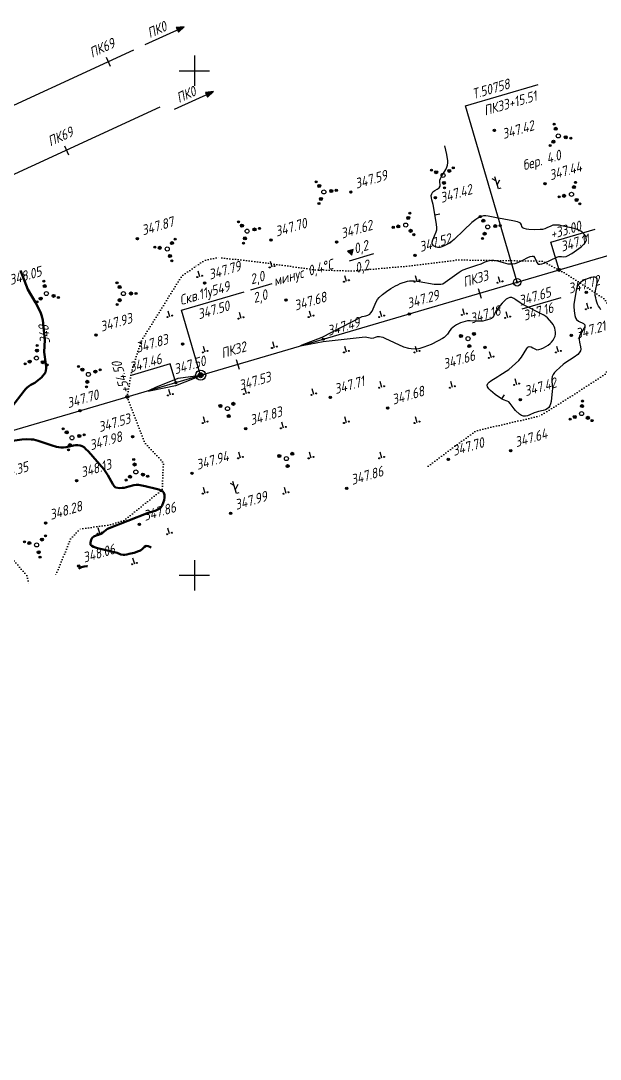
# Model space of a CAD drawing. Extents: x 1515794 to 1517806, y 2183977 to 2184820.
# Drawn here: x 1516931.2 to 1517160.9, y 2184208.2 to 2184619.8 of the extents above; entities that cross this region are included whole.
import ezdxf
from ezdxf.enums import TextEntityAlignment as Align

# ---------------------------------------------------------------- set-up
doc = ezdxf.new("R2010")
doc.units = 0
doc.linetypes.add('ИИDot', pattern=[1, 0, -1])
for name, color, linetype, lineweight in [('ИИ_ГЕОПУНКТ_025', 7, 'Continuous', 25), ('ИИ_ГЕОСЕТКА_025', 3, 'Continuous', 25), ('ИИ_КОНТУР_025', 7, 'ИИDot', 25), ('ИИ_ОТМЕТКА_025', 7, 'Continuous', 25), ('ИИ_ПИКЕТАЖ_025', 7, 'Continuous', 25), ('ИИ_РЕЛЬЕФ_025', 34, 'Continuous', 25), ('ИИ_РЕЛЬЕФ_050', 34, 'Continuous', 50), ('ИИ_СКВАЖИНА_025', 7, 'Continuous', 25), ('ИИ_ТЕКСТ_025', 7, 'Continuous', 25), ('ИИ_ТРАССА_АД_025', 1, 'Continuous', 25), ('ИИ_ТРАССА_ЛЭП_025', 7, 'Continuous', 25), ('ИИ_ТРАССА_ТРУБ_025', 7, 'Continuous', 25), ('ИИ_УГОДЬЯ_025', 7, 'Continuous', 25)]:
    doc.layers.add(name, color=color, linetype=linetype, lineweight=lineweight)
doc.styles.add('VNIPISIMPLEXCUR', font='simplex.shx', dxfattribs={"width": 0.8, "oblique": 15})

# ---------------------------------------------------------------- blocks, each defined once
blk = doc.blocks.new('ИИ053952')
at = {"linetype": 'Continuous', "lineweight": 25}
h = blk.add_hatch(color=0, dxfattribs=at)
edge = h.paths.add_edge_path()
edge.add_arc((-1.308630616908658, 2.130137532763825), 0.2, 0, 360)
h = blk.add_hatch(color=0, dxfattribs=at)
edge = h.paths.add_edge_path()
edge.add_arc((-0.7851783701452177, 1.278082519658284), 0.3, 0, 360)
h = blk.add_hatch(color=0, dxfattribs=at)
edge = h.paths.add_edge_path()
edge.add_arc((1.499441115229502, 0.04094315521868452), 0.3, 0, 360)
h = blk.add_hatch(color=0, dxfattribs=at)
edge = h.paths.add_edge_path()
edge.add_arc((2.49906852538254, 0.06823859203112193), 0.2, 0, 360)
h = blk.add_hatch(color=0, dxfattribs=at)
edge = h.paths.add_edge_path()
edge.add_arc((-1.190437908473882, -2.198376124794947), 0.2, 0, 360)
h = blk.add_hatch(color=0, dxfattribs=at)
edge = h.paths.add_edge_path()
edge.add_arc((-0.7142627450842838, -1.319025674876968), 0.3, 0, 360)
at = {"color": 0, "linetype": 'Continuous', "lineweight": 25}
for centre, radius in [((-1.308630616908658, 2.130137532763825), 0.2), ((-0.7851783701452177, 1.278082519658284), 0.3), ((0, 0), 0.4), ((1.499441115229502, 0.04094315521868452), 0.3), ((2.49906852538254, 0.06823859203112193), 0.2), ((-1.190437908473882, -2.198376124794947), 0.2), ((-0.7142627450842838, -1.319025674876968), 0.3)]:
    blk.add_circle(centre, radius, dxfattribs=at)
blk = doc.blocks.new('ИИ05407')
at = {"linetype": 'Continuous', "lineweight": 25}
h = blk.add_hatch(color=0, dxfattribs=at)
edge = h.paths.add_edge_path()
edge.add_arc((-0.4999999999999995, 0.1), 0.1, 0, 360)
h = blk.add_hatch(color=0, dxfattribs=at)
edge = h.paths.add_edge_path()
edge.add_arc((0.5000000000000007, 0.1), 0.1, 0, 360)
at = {"color": 0, "linetype": 'Continuous', "lineweight": 25}
blk.add_lwpolyline([(0, 0), (0, 1.2)], dxfattribs=at)
for centre in [(-0.4999999999999995, 0.1), (0.5000000000000007, 0.1)]:
    blk.add_circle(centre, 0.1, dxfattribs=at)
blk = doc.blocks.new('PICKET')
at = {"color": 0, "linetype": 'Continuous', "lineweight": 25}
for p, q in [((-0.2299999999999898, 0), (0.2299999999999898, 0)), ((0, 0.2299999999999898), (0, -0.2299999999999898))]:
    blk.add_line(p, q, dxfattribs=at)
blk.add_circle((0, 0), 0.23, dxfattribs=at)
at = {"color": 0, "linetype": 'Continuous', "style": 'VNIPISIMPLEXCUR', "oblique": 15, "width": 0.8}
blk.add_attdef('OTMETKA', (1.25, 0.3000000000000114), '', height=2, dxfattribs=at)
at = {"color": 8, "linetype": 'Continuous', "style": 'VNIPISIMPLEXCUR', "oblique": 15, "width": 0.8, "flags": 1}
blk.add_attdef('NOMER', (1.25, -2.699999999999989), '', height=2, dxfattribs=at)
blk = doc.blocks.new('ИИ053951')
at = {"linetype": 'Continuous', "lineweight": 25}
h = blk.add_hatch(color=0, dxfattribs=at)
edge = h.paths.add_edge_path()
edge.add_arc((-1.403318979093456, 0.5298073639691836), 0.3, 0, 360)
h = blk.add_hatch(color=0, dxfattribs=at)
edge = h.paths.add_edge_path()
edge.add_arc((1.160486125856096, 0.9504062035232437), 0.3, 0, 360)
h = blk.add_hatch(color=0, dxfattribs=at)
edge = h.paths.add_edge_path()
edge.add_arc((0.2428328532373598, -1.480213567492427), 0.3, 0, 360)
at = {"color": 0, "linetype": 'Continuous', "lineweight": 25}
for centre, radius in [((-1.403318979093456, 0.5298073639691836), 0.3), ((0, 0), 0.4), ((1.160486125856096, 0.9504062035232437), 0.3), ((0.2428328532373598, -1.480213567492427), 0.3)]:
    blk.add_circle(centre, radius, dxfattribs=at)
blk = doc.blocks.new('ИИ05383')
at = {"color": 0, "linetype": 'Continuous', "lineweight": 25}
for points in [[(0, 1.66), (-0.5939696961966998, 2.2539696961967)], [(0.5, 0), (0, 0), (0, 2.5)], [(0, 0.833), (0.8251936136447011, 1.658193613644701)]]:
    blk.add_lwpolyline(points, dxfattribs=at)
blk = doc.blocks.new('ИИ050052Р')
at = {"linetype": 'Continuous', "lineweight": 25}
h = blk.add_hatch(color=0, dxfattribs=at)
edge = h.paths.add_edge_path()
edge.add_arc((0, 0), 0.15, 0, 360)
at = {"color": 0, "linetype": 'Continuous', "lineweight": 25}
for radius in [0.75, 0.15]:
    blk.add_circle((0, 0), radius, dxfattribs=at)
at = {"color": 0, "linetype": 'Continuous', "style": 'VNIPISIMPLEXCUR', "oblique": 15, "width": 0.8}
for tag, p in [('CENTRE', (1.449999999999999, 0.6999999999999993)), ('HEIGHT', (1.449999999999999, -2.699999999999999))]:
    blk.add_attdef(tag, p, '', height=2, dxfattribs=at)
for tag, p in [('NUMBER', (-2, -1)), ('STATIONING', (-2, -4.399999999999999)), ('ALPHA', (-2, -7.799999999999999))]:
    blk.add_attdef(tag, text='', height=2, dxfattribs=at).set_placement(p, align=Align.RIGHT)
at = {"color": 253, "linetype": 'Continuous', "style": 'VNIPISIMPLEXCUR', "oblique": 15, "width": 0.8, "flags": 1}
blk.add_attdef('NOTE', text='', height=1.6, dxfattribs=at).set_placement((-2, -10.8), align=Align.RIGHT)
blk = doc.blocks.new('ИИ15001')
at = {"color": 0, "linetype": 'Continuous', "lineweight": 25}
blk.add_lwpolyline([(0, 1), (0, -1)], dxfattribs=at)
at = {"color": 0, "linetype": 'Continuous', "lineweight": 25, "style": 'VNIPISIMPLEXCUR', "oblique": 15, "width": 0.8}
blk.add_attdef('STATIONING', text='', height=2, dxfattribs=at).set_placement((0, 2), align=Align.CENTER)
at = {"color": 7, "linetype": 'Continuous', "lineweight": 25, "style": 'VNIPISIMPLEXCUR', "oblique": 15, "width": 0.8}
blk.add_attdef('HEIGHT', text='', height=2, dxfattribs=at).set_placement((0, -2), align=Align.TOP_CENTER)
blk = doc.blocks.new('ИИ15002')
at = {"linetype": 'Continuous', "lineweight": 25}
h = blk.add_hatch(color=0, dxfattribs=at)
edge = h.paths.add_edge_path()
edge.add_arc((0, 0), 0.3, 0, 360)
at = {"color": 0, "linetype": 'Continuous', "lineweight": 25}
blk.add_circle((0, 0), 0.3, dxfattribs=at)
at = {"color": 0, "linetype": 'Continuous', "style": 'VNIPISIMPLEXCUR', "oblique": 15, "width": 0.8}
blk.add_attdef('STATIONING', (1, 1.3), '', height=2, rotation=90, dxfattribs=at)
at = {"color": 7, "linetype": 'Continuous', "style": 'VNIPISIMPLEXCUR', "oblique": 15, "width": 0.8}
blk.add_attdef('HEIGHT', text='', height=2, dxfattribs=at).set_placement((0, -1.3), align=Align.TOP_CENTER)
blk = doc.blocks.new('ИИ25001')
at = {"linetype": 'Continuous'}
h = blk.add_hatch(color=0, dxfattribs=at)
edge = h.paths.add_edge_path()
edge.add_arc((0, 0), 0.5, 0, 360)
at = {"color": 0, "linetype": 'Continuous'}
for radius in [1, 0.5]:
    blk.add_circle((0, 0), radius, dxfattribs=at)
at = {"color": 0, "style": 'VNIPISIMPLEXCUR', "oblique": 15, "width": 0.8}
for tag, p in [('NUMBER', (2, 0.6999999999999887)), ('STS', (14.21830956713089, 0.6999999999999887)), ('EGWL', (38.31670607307356, 0.6999999999999887)), ('TFS', (19.07851403860371, -1)), ('HEIGHT', (2, -2.699999999999988)), ('FS', (14.21830956713089, -2.700000000000002)), ('AGWL', (36.59421987173639, -2.700000000000002))]:
    blk.add_attdef(tag, p, '', height=2, dxfattribs=at)
at = {"color": 253, "style": 'VNIPISIMPLEXCUR', "oblique": 15, "width": 0.8, "flags": 1}
for tag, p in [('DATE', (-2.5, -0.8000000000000113)), ('NOTE1', (-2.5, -3.200000000000017)), ('NOTE2', (-2.5, -5.600000000000022))]:
    blk.add_attdef(tag, text='', height=1.6, dxfattribs=at).set_placement(p, align=Align.RIGHT)
blk = doc.blocks.new('ИИ053296')
at = {"color": 0, "linetype": 'Continuous', "lineweight": 25}
blk.add_lwpolyline([(0, 0), (1, 0)], dxfattribs=at)
blk = doc.blocks.new('ИИ15008')
at = {"linetype": 'Continuous', "lineweight": 25}
blk.add_hatch(color=0, dxfattribs=at).paths.add_polyline_path([(0, 0), (1.5, -0.5000000000000002), (1.5, 0.4999999999999998)])
at = {"color": 0, "linetype": 'Continuous', "lineweight": 25}
blk.add_lwpolyline([(0, 0), (1.5, -0.5000000000000002), (1.5, 0.4999999999999998)], close=True, dxfattribs=at)
blk.add_lwpolyline([(8.5, -9.992007221626409e-16), (0, 0)], dxfattribs=at)
blk = doc.blocks.new('ИИ05012')
at = {"color": 0, "linetype": 'Continuous', "flags": 128}
for points in [[(0, 3), (0, -3)], [(-3, 0), (3, 0)]]:
    blk.add_lwpolyline(points, dxfattribs=at)
blk = doc.blocks.new('ИИ25002')
at = {"linetype": 'Continuous', "lineweight": 25}
blk.add_hatch(color=0, dxfattribs=at).paths.add_polyline_path([(0.5773502691895942, 1), (-0.5773502691896226, 1), (0, 0)])
at = {"color": 0, "linetype": 'Continuous', "lineweight": 25, "flags": 128}
blk.add_lwpolyline([(0.5773502691895942, 1), (-0.5773502691896226, 1), (0, 0)], close=True, dxfattribs=at)

msp = doc.modelspace()

# ---------------------------------------------------------------- linework, layer by layer
at = {"layer": 'ИИ_ГЕОПУНКТ_025'}
for points in [[(1517127.98, 2184516.17), (1517107.443398706, 2184586.079071931), (1517136.361511916, 2184594.574103329)], [(1517129.90476267, 2184505.624331902), (1517145.380957826, 2184510.170643857)]]:
    msp.add_lwpolyline(points, dxfattribs=at)
at = {"layer": 'ИИ_КОНТУР_025', "flags": 128}
for points in [[(1517092.702239799, 2184443.263343269), (1517111.603035207, 2184457.328071823), (1517136.958297083, 2184463.174989355), (1517150.123541977, 2184471.458128262), (1517162.801172915, 2184479.741267169), (1517168.164789086, 2184488.511646115), (1517167.677186575, 2184500.205486475), (1517162.801172915, 2184509.463110755), (1517147.197926914, 2184519.695220407), (1517137.933502104, 2184524.567652566), (1517104.289008994, 2184525.054897901), (1517084.7849658, 2184522.618681821), (1517062.355307542, 2184520.66970578), (1517047.727266561, 2184521.156951114), (1517030.173621963, 2184523.593167194), (1517009.691889893, 2184526.046710941), (1517004.041577848, 2184524.883372481), (1517000, 2184522.116887989)], [(1517000, 2184522.116887989), (1516999.573823442, 2184521.825167557), (1516995.063848912, 2184518.738062703), (1516978.973011847, 2184492.914160608), (1516975.072203208, 2184480.73308021), (1516973.395545085, 2184470.735050047), (1516980.435807932, 2184452.472962036), (1516987.749834145, 2184444.677068463), (1516987.262231635, 2184433.957713476), (1516972.146588144, 2184421.776633078), (1516966.241988521, 2184420.018358957), (1516954.736110962, 2184418.408809576), (1516951.03650705, 2184414.682913943), (1516945.878023038, 2184402.006802055), (1516944.644306155, 2184399.746646788)], [(1516869.658096686, 2184377.706948967), (1516864.414053302, 2184386.440614526), (1516869.991521388, 2184399.554428666), (1516880.08545885, 2184412.109025871), (1516882.786877902, 2184418.897306378), (1516881.47453247, 2184429.388356631), (1516881.47453247, 2184436.273107202), (1516886.723914197, 2184439.223719885), (1516895.582234416, 2184439.223719885), (1516903.128220649, 2184435.617420202), (1516907.72142966, 2184424.142828857), (1516918.220193115, 2184414.307470899), (1516927.406599691, 2184407.094871533), (1516933.640240493, 2184399.882272167), (1516934.377959252, 2184396.729196179)]]:
    msp.add_lwpolyline(points, dxfattribs=at)
at = {"layer": 'ИИ_ОТМЕТКА_025', "elevation": 347.46}
msp.add_lwpolyline([(1516992.668274616, 2184476.359078364), (1516990.474635654, 2184483.826490412), (1516974.95683754, 2184479.267957106)], dxfattribs=at)
at = {"layer": 'ИИ_ПИКЕТАЖ_025', "color": 4, "elevation": 347.11}
msp.add_lwpolyline([(1517144.608188694, 2184521.057239533), (1517141.374016748, 2184532.066751574), (1517158.929073134, 2184537.223753144)], dxfattribs=at)
at = {"layer": 'ИИ_РЕЛЬЕФ_025', "elevation": 347.5}
msp.add_lwpolyline([(1517161.215482639, 2184505.283942035), (1517160.691982747, 2184505.972241892), (1517160.258923293, 2184506.707441403), (1517159.886089752, 2184507.482091845), (1517159.571635728, 2184508.292828677), (1517159.313714822, 2184509.136287363), (1517159.110480638, 2184510.009103363), (1517158.960086781, 2184510.907912142), (1517158.939735064, 2184511.786526608), (1517159.057371449, 2184512.792364703), (1517159.659718542, 2184515.943784031), (1517159.750816663, 2184516.829079919), (1517159.690657548, 2184517.526881075), (1517159.421392133, 2184517.974243829), (1517158.878896455, 2184518.170545517), (1517158.098518189, 2184518.167460199), (1517157.153249775, 2184517.994559789), (1517156.116083652, 2184517.681416199), (1517155.060012261, 2184517.257601341), (1517154.058028041, 2184516.752687127), (1517153.183123433, 2184516.196245469), (1517152.508290875, 2184515.617848278), (1517151.984438388, 2184514.888297927), (1517151.614219257, 2184514.019173016), (1517151.355733477, 2184513.048539336), (1517150.401700138, 2184507.385141885), (1517150.390769231, 2184506.518461538), (1517150.534309175, 2184504.832186874), (1517150.669113007, 2184503.872062652), (1517150.867754976, 2184502.925302456), (1517151.14659675, 2184502.06042275), (1517151.522, 2184501.34594), (1517152.343985647, 2184500.763322281), (1517154.250051127, 2184499.865673532), (1517154.783333333, 2184499.259933333), (1517154.761719976, 2184498.598081846), (1517154.427905116, 2184497.831234944), (1517152.849438873, 2184495.20823198), (1517152.563005353, 2184494.328913651), (1517152.539341947, 2184493.425927969), (1517152.686453769, 2184492.468123475), (1517153.117592868, 2184490.55618574), (1517153.213915029, 2184489.686116337), (1517153.105602187, 2184488.929355803), (1517152.605447336, 2184488.235638654), (1517152.029165452, 2184487.590901311), (1517150.648220588, 2184486.44836604), (1517146.915201294, 2184484.082575031), (1517146.214185327, 2184483.573469568), (1517144.835237584, 2184482.394912891), (1517143.420240279, 2184481.045582563), (1517142.79907602, 2184480.331368656), (1517142.284876268, 2184479.589866831), (1517141.914697207, 2184478.820385515), (1517141.73471696, 2184477.91357551), (1517141.702330214, 2184476.969112647), (1517141.979187141, 2184474.040307818), (1517141.836062116, 2184473.06308993), (1517141.456368746, 2184468.929934619), (1517141.265042038, 2184468.00878767), (1517140.977311966, 2184467.199782599), (1517140.564257519, 2184466.536561971), (1517139.902730218, 2184466.034328173), (1517139.166998272, 2184465.61841344), (1517138.30149052, 2184465.353461308), (1517136.475116085, 2184464.934483977), (1517135.609608333, 2184464.669531844), (1517134.750426675, 2184464.350589512), (1517132.992545943, 2184463.587706389), (1517132.133364284, 2184463.268764059), (1517131.31370004, 2184463.074820189), (1517130.553311919, 2184463.06837401), (1517129.67314731, 2184463.392940746), (1517128.846606557, 2184463.903209405), (1517127.351293189, 2184465.278039382), (1517126.778740979, 2184465.929811438), (1517125.23529639, 2184468.158456723), (1517124.661444146, 2184468.727430521), (1517124.003910985, 2184469.098772238), (1517122.590336594, 2184469.552907055), (1517121.823350957, 2184469.945708365), (1517119.282095257, 2184471.70896968), (1517118.334198635, 2184472.451537351), (1517117.466214515, 2184473.219560965), (1517116.756333813, 2184473.981869916), (1517116.282747447, 2184474.7072936), (1517116.123646334, 2184475.364661413), (1517116.328612471, 2184475.977978005), (1517116.838404651, 2184476.564638462), (1517117.569888499, 2184477.13191264), (1517120.263146292, 2184478.790116041), (1517121.050053057, 2184479.352543649), (1517124.63375, 2184481.561875), (1517128.610961576, 2184485.126749701), (1517129.213982404, 2184485.77000774), (1517129.757001313, 2184486.518829009), (1517131.759404732, 2184489.871032662), (1517132.261688342, 2184490.435599902), (1517132.792100275, 2184490.737634047), (1517133.495122204, 2184490.615209798), (1517134.235232804, 2184490.20882047), (1517135.000638103, 2184489.712133209), (1517135.777249308, 2184489.330581159), (1517136.549635623, 2184489.449627857), (1517137.435290127, 2184489.741720075), (1517138.379123195, 2184490.167618431), (1517139.326045202, 2184490.688083543), (1517140.220966525, 2184491.263876027), (1517141.00879754, 2184491.855756504), (1517141.634448622, 2184492.424485589), (1517142.235817282, 2184493.166809626), (1517142.687353197, 2184493.968607696), (1517142.995900833, 2184494.796973897), (1517143.168304651, 2184495.619002325), (1517143.186811625, 2184496.38463511), (1517143.097170741, 2184497.157342095), (1517142.889297491, 2184497.927091939), (1517142.59413871, 2184498.682480645), (1517142.231729212, 2184499.381995629), (1517141.760365151, 2184500.072730067), (1517140.037142857, 2184502.024960714), (1517139.328468935, 2184502.579587949), (1517138.546520013, 2184503.071379211), (1517129.9169084, 2184507.5036834), (1517129.11086252, 2184508.022697988), (1517127.494998822, 2184509.245020715), (1517126.688952942, 2184509.764035302), (1517125.886717122, 2184510.096893699), (1517125.090062963, 2184510.157037037), (1517124.353248381, 2184509.907977603), (1517123.575202066, 2184509.402217486), (1517122.782463036, 2184508.705831692), (1517122.001570312, 2184507.884895229), (1517120.581479857, 2184506.133670331), (1517119.527242857, 2184504.677142857), (1517119.092935801, 2184503.804878329), (1517118.798795008, 2184503.036808167), (1517118.455531864, 2184502.296919081), (1517117.85198342, 2184501.863375439), (1517117.097430999, 2184501.508247116), (1517116.234685418, 2184501.21929548), (1517114.355858064, 2184500.790967742), (1517113.449934518, 2184500.693868564), (1517111.420015346, 2184500.7463488), (1517109.307259173, 2184500.849452314), (1517108.297789376, 2184500.815632237), (1517107.361176927, 2184500.669241301), (1517106.455648208, 2184500.408348239), (1517105.580839334, 2184500.07877548), (1517104.739461295, 2184499.688359494), (1517103.934225081, 2184499.244936751), (1517103.167841681, 2184498.756343718), (1517102.443022084, 2184498.230416867), (1517101.833143014, 2184497.640942457), (1517101.300803933, 2184496.999947234), (1517100.30749628, 2184495.59635423), (1517099.716806872, 2184494.907315531), (1517098.983492668, 2184494.26821087), (1517098.330239234, 2184493.825248541), (1517096.721835092, 2184492.906018739), (1517093.880811638, 2184491.561054035), (1517091.047809013, 2184490.444173908), (1517089.453664121, 2184489.930427799), (1517088.810213922, 2184489.766235509), (1517087.7210816, 2184489.621988037), (1517085.965361968, 2184489.792347428), (1517085.010903037, 2184489.974538168), (1517083.110102985, 2184490.489057183), (1517075.671171258, 2184493.910562981), (1517074.85259613, 2184494.20443511), (1517074.099971426, 2184494.41900881), (1517073.425662848, 2184494.539415628), (1517072.518045199, 2184494.496428388), (1517071.74832874, 2184494.261155131), (1517071.044742553, 2184493.999315958), (1517070.335515723, 2184493.876630968), (1517067.774815944, 2184494.44163389), (1517051.118731701, 2184492.594435167), (1517042.785953249, 2184490.952184782), (1517042.295864729, 2184490.907251417), (1517042.103415871, 2184490.94885503), (1517042.245797952, 2184491.088498282), (1517042.69004189, 2184491.315906092), (1517050.718651518, 2184494.436149073), (1517066.493968354, 2184502.571804174), (1517067.262609754, 2184502.74182647), (1517068.037878032, 2184502.869339904), (1517068.799892555, 2184503.081871061), (1517069.528772686, 2184503.50694653), (1517070.022296585, 2184504.045482587), (1517070.449784783, 2184504.757990582), (1517072.107832542, 2184508.440216425), (1517072.66148122, 2184509.34193997), (1517073.331629792, 2184510.145377798), (1517074.63552553, 2184511.338713859), (1517076.166243047, 2184512.53573048), (1517077.871655303, 2184513.684270686), (1517079.699635258, 2184514.732177504), (1517080.643298424, 2184515.202094338), (1517081.602166946, 2184515.614110018), (1517084.463735141, 2184516.569393332), (1517085.341198465, 2184516.715905158), (1517086.258046775, 2184516.770006112), (1517087.207165446, 2184516.746038779), (1517089.173755365, 2184516.521269594), (1517095.108092621, 2184515.464952044), (1517096.027486345, 2184515.383786476), (1517096.908004166, 2184515.367978475), (1517097.742531456, 2184515.431870626), (1517098.523953589, 2184515.589805517), (1517104.948931162, 2184520.229880553), (1517105.740779299, 2184520.69241391), (1517106.639636425, 2184521.1144144), (1517108.439635181, 2184521.775336663), (1517112.042374099, 2184522.877486726), (1517113.670124528, 2184523.532798927), (1517115.283887488, 2184524.222788812), (1517116.111750171, 2184524.515767228), (1517116.96758779, 2184524.739390275), (1517117.861890947, 2184524.867649688), (1517118.719163955, 2184524.861363747), (1517119.612356757, 2184524.734602222), (1517121.475419013, 2184524.259559317), (1517123.388912265, 2184523.722334763), (1517124.34514381, 2184523.517846176), (1517125.290362037, 2184523.408473613), (1517126.217723333, 2184523.412), (1517127.185068536, 2184523.602329564), (1517128.202437377, 2184523.965170534), (1517130.281094977, 2184524.976566033), (1517132.24139414, 2184525.98254518), (1517133.110814934, 2184526.338615709), (1517133.871032872, 2184526.519466657), (1517134.495510204, 2184526.467142857), (1517135.041922839, 2184525.822725067), (1517135.740872222, 2184523.975399936), (1517136.287333333, 2184523.332666667), (1517136.934575518, 2184523.276419606), (1517137.754309607, 2184523.446052548), (1517138.701330583, 2184523.787129502), (1517143.7635631, 2184526.158914779), (1517144.525, 2184526.3855), (1517145.537684002, 2184526.402940184), (1517146.381347453, 2184526.274197347), (1517147.359375695, 2184526.425211726), (1517148.002597167, 2184526.707493033), (1517149.659770013, 2184527.627013149), (1517151.550401176, 2184528.873780282), (1517153.361472789, 2184530.272558853), (1517154.139355683, 2184530.97419131), (1517154.779966991, 2184531.648113283), (1517155.244179479, 2184532.272420326), (1517155.492865914, 2184532.825207992), (1517155.382024716, 2184533.651216799), (1517155.160190096, 2184534.478206397), (1517154.595955424, 2184535.236700313), (1517153.906384877, 2184535.910091129), (1517153.242043341, 2184536.37470677), (1517152.415295144, 2184536.785255328), (1517151.472708205, 2184537.146803701), (1517149.426289767, 2184537.743167482), (1517145.621262758, 2184538.593795356), (1517144.703498753, 2184538.739058728), (1517143.803255714, 2184538.829851458), (1517142.929039218, 2184538.850054395), (1517142.089354839, 2184538.783548387), (1517141.299791879, 2184538.448144796), (1517139.770670531, 2184537.701414557), (1517138.95527206, 2184537.376382133), (1517138.05542167, 2184537.141100987), (1517137.152229218, 2184537.039414406), (1517134.956435278, 2184536.977989919), (1517132.669811703, 2184537.120294857), (1517131.653082207, 2184537.273270058), (1517130.806417387, 2184537.483686651), (1517130.194074608, 2184537.753714316), (1517129.827832435, 2184538.307706857), (1517129.729206527, 2184538.979482756), (1517129.337007769, 2184539.591459657), (1517128.811652606, 2184539.880143934), (1517128.112623615, 2184540.133451914), (1517126.316137444, 2184540.558910483), (1517119.06598299, 2184541.77305345), (1517116.473664512, 2184542.384295991), (1517115.585793152, 2184542.488731177), (1517114.66623486, 2184542.460749924), (1517113.703107034, 2184542.250696069), (1517113.039813994, 2184541.981596751), (1517112.338060904, 2184541.596437597), (1517111.60358382, 2184541.109618828), (1517110.059401885, 2184539.888603331), (1517106.83073649, 2184536.860266683), (1517103.005063919, 2184533.163541013), (1517101.687403152, 2184532.082050461), (1517101.097075902, 2184531.684020294), (1517099.075347612, 2184530.543197416), (1517098.182515376, 2184530.158474888), (1517097.357277672, 2184529.933229001), (1517096.591314443, 2184529.894222781), (1517095.66474422, 2184530.195619494), (1517094.796900705, 2184530.626771099), (1517094.260076187, 2184531.336322355), (1517094.237087309, 2184532.062594406), (1517094.505157185, 2184532.999149034), (1517095.864816932, 2184536.134149014), (1517096.106219416, 2184536.975474587), (1517096.155818169, 2184537.803332185), (1517096.042447779, 2184539.232311077), (1517094.642794855, 2184546.956929495), (1517094.170484615, 2184548.787602395), (1517093.997522328, 2184549.674589032), (1517093.950945704, 2184550.504876044), (1517094.093947576, 2184551.250113617), (1517094.595277942, 2184551.957807234), (1517095.387359924, 2184552.56163076), (1517096.271619359, 2184553.110817268), (1517097.049482087, 2184553.65459983), (1517097.522373947, 2184554.242211517), (1517097.472564985, 2184554.980215407), (1517097.34259994, 2184555.723331377), (1517097.309570175, 2184556.584227211), (1517097.562792958, 2184557.311426988), (1517098.000217852, 2184558.135935294), (1517099.693654267, 2184560.881784972), (1517100.14383667, 2184561.784000979), (1517100.416195715, 2184562.627762308), (1517100.502914165, 2184563.496984197), (1517100.450936151, 2184564.337338603), (1517100.057236741, 2184566.80891471), (1517099.270541394, 2184570.269745742)], dxfattribs=at)
msp.add_lwpolyline([(1517004.340896725, 2184479.77547664), (1516992.483921116, 2184475.144837235), (1516982.909393721, 2184473.133940551), (1516982.269273024, 2184473.040297649), (1516981.84706325, 2184473.013403923), (1516981.679082884, 2184473.064384235), (1516981.808495213, 2184473.214172237), (1516982.228041295, 2184473.452832282), (1516984.76937614, 2184474.561720397), (1516993.530210492, 2184478.176061823), (1517002.493952544, 2184479.334393173), (1517003.417424634, 2184479.554934906)], close=True, dxfattribs=at)
at = {"layer": 'ИИ_РЕЛЬЕФ_050', "elevation": 348}
for points in [[(1516927.685797781, 2184466.796244132), (1516932.508557591, 2184473.147435615), (1516933.06035984, 2184473.763955281), (1516933.589846814, 2184474.287762208), (1516934.422170794, 2184474.954689559), (1516935.219515782, 2184475.457461145), (1516936.734515144, 2184476.313869792), (1516938.798693623, 2184477.882208081), (1516939.406106843, 2184478.474463869), (1516940.473258466, 2184479.779459292), (1516940.961589957, 2184480.455600834), (1516941.145956761, 2184481.175800524), (1516941.218032834, 2184481.97510213), (1516941.200276322, 2184482.837685267), (1516940.985098128, 2184484.689414606), (1516940.550040105, 2184487.54611053), (1516940.464909154, 2184488.456154816), (1516940.727236136, 2184493.309409274), (1516939.942168787, 2184501.163940163), (1516939.729189298, 2184502.133867291), (1516939.454229388, 2184503.097378009), (1516939.146918477, 2184503.959335705), (1516938.384308569, 2184505.667930897), (1516936.981414553, 2184508.204013336), (1516933.975842602, 2184513.255495942), (1516931.138273854, 2184520.852867664)], [(1516982.902030939, 2184410.991230287), (1516982.398939888, 2184411.313212688), (1516981.64256566, 2184411.592282406), (1516980.923584513, 2184411.642404253), (1516980.178969664, 2184411.260757275), (1516979.490088783, 2184410.537866063), (1516978.609547878, 2184409.871111342), (1516977.919398243, 2184409.573064472), (1516976.168759117, 2184408.971483862), (1516974.228031278, 2184408.463565515), (1516973.30027075, 2184408.282596472), (1516972.461652037, 2184408.170483133), (1516971.757729801, 2184408.142372211), (1516970.874789354, 2184408.303416254), (1516969.42137931, 2184408.9379), (1516961.592840794, 2184410.761670145), (1516960.017744771, 2184411.354389989), (1516959.311257303, 2184411.686053565), (1516958.874971652, 2184412.135395988), (1516958.775696277, 2184412.994916436), (1516959.032324769, 2184414.009440863), (1516959.525169552, 2184414.879733331), (1516960.1788311, 2184415.371807235), (1516961.057698176, 2184415.722476833), (1516962.006227454, 2184416.038402074), (1516962.868875608, 2184416.426242912), (1516963.575060069, 2184416.893969494), (1516965.553921255, 2184418.446400692), (1516981.634117708, 2184424.776478512), (1516984.455959745, 2184425.59100549), (1516985.315032406, 2184425.92667463), (1516986.065383267, 2184426.347890633), (1516986.66624165, 2184426.886733575), (1516987.216494729, 2184427.69735962), (1516987.685886945, 2184428.696319505), (1516988.034542128, 2184429.790280342), (1516988.222584104, 2184430.885909242), (1516988.210136703, 2184431.889873316), (1516987.957323751, 2184432.708839675), (1516987.486162505, 2184433.243241461), (1516986.77409093, 2184433.667497744), (1516985.87670372, 2184434.007026718), (1516983.748361153, 2184434.53357551), (1516981.545892332, 2184435.026233378), (1516980.555847303, 2184435.323398698), (1516977.90665731, 2184435.820842244), (1516976.951286364, 2184435.859090909), (1516976.064308925, 2184435.752808608), (1516974.096630108, 2184435.251177818), (1516972.181578297, 2184434.736984927), (1516971.360384615, 2184434.615), (1516970.419473084, 2184434.592114354), (1516968.779244782, 2184434.857445204), (1516968.221525894, 2184435.353430952), (1516967.699557606, 2184436.070094412), (1516965.73085312, 2184439.672340617), (1516964.110636643, 2184442.077976505), (1516958.068565813, 2184449.079324137), (1516956.912363669, 2184450.196518134), (1516956.397835414, 2184450.605571599), (1516955.499830007, 2184451.177810892), (1516954.718055956, 2184451.476636977), (1516953.777083987, 2184451.631137253), (1516953.002719388, 2184451.630698442), (1516952.142408444, 2184451.499901646), (1516949.180546987, 2184450.840829593), (1516948.11120011, 2184450.704067102), (1516947.023281611, 2184450.694679749), (1516946.225145706, 2184450.786681448), (1516945.395494671, 2184450.951851837), (1516943.657061495, 2184451.449855981), (1516938.086170333, 2184453.352006667), (1516937.146293866, 2184453.592464845), (1516936.21343799, 2184453.776484953), (1516935.291456276, 2184453.891106315), (1516933.458662681, 2184453.945698209), (1516931.613805088, 2184453.839954243), (1516927.902374703, 2184453.339861766)], [(1516954.21933808, 2184402.560908394), (1516954.418210204, 2184402.784918144), (1516955.264656689, 2184403.201591101), (1516956.334381418, 2184403.515893389), (1516957.349323924, 2184403.620505803), (1516957.580022135, 2184403.548669498)]]:
    msp.add_lwpolyline(points, dxfattribs=at)
at = {"layer": 'ИИ_СКВАЖИНА_025', "flags": 128}
for points in [[(1517061.486704312, 2184524.694311075), (1517071.096840491, 2184527.51740012)], [(1517022.332263766, 2184513.192239711), (1517030.911217079, 2184515.71240682)], [(1517002.506234641, 2184479.338112317), (1516994.926220453, 2184505.141396393), (1517019.732950743, 2184512.42866134)]]:
    msp.add_lwpolyline(points, dxfattribs=at)
at = {"layer": 'ИИ_ТРАССА_АД_025'}
msp.add_lwpolyline([(1516975.840302041, 2184608.226892144), (1516842.76, 2184546.92), (1516740.490691118, 2184499.819208642, -0.03648973722345167), (1516699.506191195, 2184484.457164526), (1516699.506191195, 2184484.457164525), (1516499.85503624, 2184425.82595652)], format="xyb", dxfattribs=at)
at = {"layer": 'ИИ_ТРАССА_ЛЭП_025'}
msp.add_lwpolyline([(1516986.3023454, 2184585.512090896), (1516729.357927716, 2184467.167950027), (1515847.358209101, 2184208.185197137)], dxfattribs=at)
at = {"layer": 'ИИ_ТРАССА_ТРУБ_025', "color": 4}
msp.add_lwpolyline([(1516833.976063977, 2184429.757393623), (1516841.13, 2184431.86), (1517127.98, 2184516.17), (1517304.984264299, 2184568.193840569)], dxfattribs=at)

# ---------------------------------------------------------------- block references
at = {"layer": 'ИИ_ГЕОПУНКТ_025'}
ref = msp.add_blockref('ИИ050052Р', (1517127.98, 2184516.17, 347.16), dxfattribs=dict(at, xscale=2, yscale=2, zscale=2, rotation=16.37083333333333))
ref.add_attrib('NUMBER', 'Т.50758', dxfattribs={"layer": '0', "color": 0, "linetype": 'Continuous', "height": 4, "rotation": 16.37083333128989, "style": 'VNIPISIMPLEXCUR', "oblique": 14.99999999999995, "width": 0.7999999999999999}).set_placement((1517125.386844906, 2184593.043285683), align=Align.RIGHT)
ref.add_attrib('CENTRE', '347.65', (1517129.210584979, 2184506.800955418), dxfattribs={"layer": '0', "color": 0, "linetype": 'Continuous', "height": 4, "rotation": 16.37083333128989, "style": 'VNIPISIMPLEXCUR', "oblique": 14.99999999999995, "width": 0.7999999999999999})
ref.add_attrib('HEIGHT', '347.16', (1517130.94650376, 2184500.891678163), dxfattribs={"layer": '0', "color": 0, "linetype": 'Continuous', "height": 4, "rotation": 16.37083333128989, "style": 'VNIPISIMPLEXCUR', "oblique": 14.99999999999995, "width": 0.7999999999999999})
ref.add_attrib('STATIONING', 'ПК33+15.51', dxfattribs={"layer": '0', "color": 0, "linetype": 'Continuous', "height": 4, "rotation": 16.37083333128989, "style": 'VNIPISIMPLEXCUR', "oblique": 14.99999999999995, "width": 0.7999999999999999}).set_placement((1517136.085782917, 2184588.285135683), align=Align.RIGHT)
at = {"layer": 'ИИ_ГЕОСЕТКА_025', "xscale": 2, "yscale": 2, "zscale": 2}
for p in [(1517000, 2184600), (1517000, 2184400)]:
    msp.add_blockref('ИИ05012', p, dxfattribs=at)
at = {"layer": 'ИИ_ОТМЕТКА_025'}
ref = msp.add_blockref('PICKET', (1517118.9799, 2184576.3699, 347.42), dxfattribs=dict(at, xscale=2, yscale=2, zscale=2, rotation=16.37083333333333))
ref.add_attrib('OTMETKA', '347.42', (1517122.605792512, 2184572.896827688, 347.42), dxfattribs={"layer": '0', "color": 0, "linetype": 'Continuous', "height": 4.000000000000001, "rotation": 16.37083333128987, "style": 'VNIPISIMPLEXCUR', "oblique": 14.99999999999995, "width": 0.7999999999999995})
at = {"layer": 'ИИ_ОТМЕТКА_025', "xscale": 2, "yscale": 2, "zscale": 2, "rotation": 16.37083333333333}
for p, values in [((1517139.0499, 2184555.26, 347.44), {'OTMETKA': '347.44'}), ((1517062.0399, 2184551.9299, 347.59), {'OTMETKA': '347.59'}), ((1516977.4499, 2184533.4199, 347.87), {'OTMETKA': '347.87'}), ((1517030.4399, 2184532.9699, 347.7), {'OTMETKA': '347.70'}), ((1517056.4099, 2184532.1499, 347.62), {'OTMETKA': '347.62'}), ((1517087.5399, 2184526.8399, 347.52), {'OTMETKA': '347.52'}), ((1517004.0599, 2184515.8799, 347.79), {'OTMETKA': '347.79'}), ((1516924.9999, 2184513.7499, 348.05), {'OTMETKA': '348.05'}), ((1516961.0299, 2184495.2399, 347.93), {'OTMETKA': '347.93'}), ((1517051.095530512, 2184493.609211651, 347.49), {'OTMETKA': '347.49'}), ((1517053.87, 2184470.4999, 347.71), {'OTMETKA': '347.71'}), ((1517129.21, 2184469.67, 347.42), {'OTMETKA': '347.42'}), ((1517076.6799, 2184466.3199, 347.68), {'OTMETKA': '347.68'}), ((1517020.4, 2184458.1899, 347.83), {'OTMETKA': '347.83'}), ((1517125.4399, 2184449.4499, 347.64), {'OTMETKA': '347.64'}), ((1517100.6899, 2184445.9999, 347.7), {'OTMETKA': '347.70'}), ((1516953.3299, 2184437.4899, 348.13), {'OTMETKA': '348.13'}), ((1516999.1099, 2184440.4899, 347.94), {'OTMETKA': '347.94'}), ((1517060.4399, 2184434.5399, 347.86), {'OTMETKA': '347.86'}), ((1517014.4, 2184424.6299, 347.99), {'OTMETKA': '347.99'}), ((1516940.9999, 2184420.6899, 348.28), {'OTMETKA': '348.28'}), ((1516978.25, 2184420.26, 347.86), {'OTMETKA': '347.86'}), ((1516954.15635756, 2184403.70912945, 348.06), {'OTMETKA': '348.06'})]:
    msp.add_blockref('PICKET', p, dxfattribs=at).add_auto_attribs(values)
at = {"layer": 'ИИ_ОТМЕТКА_025'}
ref = msp.add_blockref('PICKET', (1517095.60287018, 2184549.72442933, 347.42), dxfattribs=dict(at, xscale=2, yscale=2, zscale=2, rotation=16.37083333333333))
ref.add_attrib('OTMETKA', '347.42', (1517098.032108352, 2184547.580583405, 347.42), dxfattribs={"layer": '0', "color": 0, "linetype": 'Continuous', "height": 4, "rotation": 16.37083333128989, "style": 'VNIPISIMPLEXCUR', "oblique": 15, "width": 0.8})
ref = msp.add_blockref('PICKET', (1517155.34977912, 2184512.22108367, 347.72), dxfattribs=dict(at, xscale=2, yscale=2, zscale=2, rotation=16.37083333333333))
ref.add_attrib('OTMETKA', '347.72', (1517148.866982441, 2184511.602766525, 347.72), dxfattribs={"layer": '0', "color": 0, "linetype": 'Continuous', "height": 4.000000000000001, "rotation": 16.37083333128987, "style": 'VNIPISIMPLEXCUR', "oblique": 14.99999999999995, "width": 0.7999999999999995})
ref = msp.add_blockref('PICKET', (1517036.3099, 2184509.1199, 347.68), dxfattribs=dict(at, xscale=2, yscale=2, zscale=2, rotation=16.37083333333333))
ref.add_attrib('OTMETKA', '347.68', (1517040.160023783, 2184504.883517352, 347.68), dxfattribs={"layer": '0', "color": 0, "linetype": 'Continuous', "height": 4.000000000000001, "rotation": 16.37083333128987, "style": 'VNIPISIMPLEXCUR', "oblique": 14.99999999999995, "width": 0.7999999999999995})
ref = msp.add_blockref('PICKET', (1517085.220679205, 2184503.632705436, 347.29), dxfattribs=dict(at, xscale=2, yscale=2, zscale=2, rotation=16.37083333333333))
ref.add_attrib('OTMETKA', '347.29', (1517084.9001108, 2184505.718624786, 347.29), dxfattribs={"layer": '0', "color": 0, "linetype": 'Continuous', "height": 4.000000000000002, "rotation": 16.37083333128989, "style": 'VNIPISIMPLEXCUR', "oblique": 14.99999999999995, "width": 0.7999999999999997})
ref = msp.add_blockref('PICKET', (1517149.4, 2184495.12, 347.21), dxfattribs=dict(at, xscale=2, yscale=2, zscale=2, rotation=16.37083333333333))
ref.add_attrib('OTMETKA', '347.21', (1517151.786546947, 2184493.674908661, 347.21), dxfattribs={"layer": '0', "color": 0, "linetype": 'Continuous', "height": 4, "rotation": 16.37083333128989, "style": 'VNIPISIMPLEXCUR', "oblique": 15, "width": 0.8})
ref = msp.add_blockref('PICKET', (1516995.3199, 2184491.7299, 347.83), dxfattribs=dict(at, xscale=2, yscale=2, zscale=2, rotation=16.37083333333333))
ref.add_attrib('OTMETKA', '347.83', (1516977.44568623, 2184488.144771015), dxfattribs={"layer": '0', "color": 0, "linetype": 'Continuous', "height": 4, "rotation": 16.37083333128989, "style": 'VNIPISIMPLEXCUR', "oblique": 15, "width": 0.8})
ref = msp.add_blockref('PICKET', (1517115.19, 2184490.3599, 347.66), dxfattribs=dict(at, xscale=2, yscale=2, zscale=2, rotation=16.37083333333333))
ref.add_attrib('OTMETKA', '347.66', (1517099.180314646, 2184481.697276167, 347.66), dxfattribs={"layer": '0', "color": 0, "linetype": 'Continuous', "height": 4.000000000000001, "rotation": 16.37083333128987, "style": 'VNIPISIMPLEXCUR', "oblique": 14.99999999999995, "width": 0.7999999999999995})
ref = msp.add_blockref('PICKET', (1516992.668274616, 2184476.359078364, 347.46), dxfattribs=dict(at, xscale=2, yscale=2, zscale=2, rotation=16.37083333333333))
ref.add_attrib('OTMETKA', '347.46', (1516974.828327636, 2184480.349993844, 347.46), dxfattribs={"layer": '0', "color": 0, "linetype": 'Continuous', "height": 4.000000000000002, "rotation": 16.37083333128989, "style": 'VNIPISIMPLEXCUR', "oblique": 14.99999999999995, "width": 0.7999999999999997})
ref = msp.add_blockref('PICKET', (1517002.506234641, 2184479.338112317, 347.5), dxfattribs=dict(at, xscale=2, yscale=2, zscale=2, rotation=16.37083333333333))
ref.add_attrib('OTMETKA', '347.50', (1516992.469202749, 2184479.631278563, 347.5), dxfattribs={"layer": '0', "color": 0, "linetype": 'Continuous', "height": 4.000000000000001, "rotation": 16.37083333128989, "style": 'VNIPISIMPLEXCUR', "oblique": 14.99999999999995, "width": 0.7999999999999998})
ref = msp.add_blockref('PICKET', (1516954.710109398, 2184465.221641437, 347.7), dxfattribs=dict(at, xscale=2, yscale=2, zscale=2, rotation=16.37083333333333))
ref.add_attrib('OTMETKA', '347.70', (1516950.090470988, 2184466.22571379, 347.7), dxfattribs={"layer": '0', "color": 0, "linetype": 'Continuous', "height": 4.000000000000001, "rotation": 16.37083333128989, "style": 'VNIPISIMPLEXCUR', "oblique": 14.99999999999995, "width": 0.7999999999999998})
ref = msp.add_blockref('PICKET', (1516975.4999, 2184454.9999, 347.98), dxfattribs=dict(at, xscale=2, yscale=2, zscale=2, rotation=16.37083333333333))
ref.add_attrib('OTMETKA', '347.98', (1516959.047952973, 2184449.519309367, 347.98), dxfattribs={"layer": '0', "color": 0, "linetype": 'Continuous', "height": 4, "rotation": 16.37083333128989, "style": 'VNIPISIMPLEXCUR', "oblique": 15, "width": 0.8})
ref = msp.add_blockref('PICKET', (1516920.4499, 2184442.26, 348.35), dxfattribs=dict(at, xscale=2, yscale=2, zscale=2, rotation=16.37083333333333))
ref.add_attrib('OTMETKA', '348.35', (1516921.88029187, 2184437.619075714, 348.35), dxfattribs={"layer": '0', "color": 0, "linetype": 'Continuous', "height": 4, "rotation": 16.37083333128989, "style": 'VNIPISIMPLEXCUR', "oblique": 15, "width": 0.8})
at = {"layer": 'ИИ_ПИКЕТАЖ_025', "color": 1, "xscale": 2, "yscale": 2, "zscale": 2, "rotation": 24.73439999999998}
msp.add_blockref('ИИ15001', (1516965.84313438, 2184603.62143762), dxfattribs=at).add_auto_attribs({'STATIONING': 'ПК69'})
at = {"layer": 'ИИ_ПИКЕТАЖ_025', "xscale": 2, "yscale": 2, "zscale": 2, "rotation": 24.72999999999999}
msp.add_blockref('ИИ15001', (1516949.33135349, 2184568.48389346), dxfattribs=at).add_auto_attribs({'STATIONING': 'ПК69'})
at = {"layer": 'ИИ_ПИКЕТАЖ_025', "color": 4}
ref = msp.add_blockref('ИИ15002', (1517144.608188694, 2184521.057239533, 347.11), dxfattribs=dict(at, xscale=1.999999999999999, yscale=1.999999999999999, zscale=1.999999999999999, rotation=16.37083333333334))
ref.add_attrib('STATIONING', '+33.00', (1517141.648958014, 2184533.204834438, 347.11), dxfattribs={"layer": '0', "color": 0, "linetype": 'Continuous', "height": 3.999999999999998, "rotation": 16.37083333333333, "style": 'VNIPISIMPLEXCUR', "oblique": 14.99999999999995, "width": 0.8000000000000007})
ref.add_attrib('HEIGHT', '347.11', dxfattribs={"layer": '0', "color": 7, "linetype": 'Continuous', "height": 4, "rotation": 16.37083332809004, "style": 'VNIPISIMPLEXCUR', "oblique": 15.00000000000003, "width": 0.8}).set_placement((1517150.206729437, 2184533.735563346, 347.11), align=Align.TOP_CENTER)
ref = msp.add_blockref('ИИ15001', (1517113.10054849, 2184511.796681, 347.18), dxfattribs=dict(at, xscale=2, yscale=2, zscale=2, rotation=16.37894162999996))
ref.add_attrib('STATIONING', 'ПК33', dxfattribs={"layer": '0', "color": 0, "linetype": 'Continuous', "lineweight": 25, "height": 4.000000000000002, "rotation": 16.37894162999996, "style": 'VNIPISIMPLEXCUR', "oblique": 14.99999999999995, "width": 0.8000000000000003}).set_placement((1517111.972593076, 2184515.634351724), align=Align.CENTER)
ref.add_attrib('HEIGHT', '347.18', dxfattribs={"layer": '0', "color": 7, "linetype": 'Continuous', "lineweight": 25, "height": 4.000000000000002, "rotation": 16.37894162999996, "style": 'VNIPISIMPLEXCUR', "oblique": 14.99999999999995, "width": 0.8000000000000003}).set_placement((1517114.698503469, 2184505.343612325), align=Align.TOP_CENTER)
ref = msp.add_blockref('ИИ15001', (1517017.15878059, 2184483.59779499, 347.53), dxfattribs=dict(at, xscale=2, yscale=2, zscale=2, rotation=16.37894162999996))
ref.add_attrib('STATIONING', 'ПК32', dxfattribs={"layer": '0', "color": 0, "linetype": 'Continuous', "lineweight": 25, "height": 4.000000000000002, "rotation": 16.37894162999996, "style": 'VNIPISIMPLEXCUR', "oblique": 14.99999999999995, "width": 0.8000000000000003}).set_placement((1517016.030825176, 2184487.435465714), align=Align.CENTER)
ref.add_attrib('HEIGHT', '347.53', dxfattribs={"layer": '0', "color": 7, "linetype": 'Continuous', "lineweight": 25, "height": 4.000000000000002, "rotation": 16.37894162999996, "style": 'VNIPISIMPLEXCUR', "oblique": 14.99999999999995, "width": 0.8000000000000003}).set_placement((1517023.315072445, 2184478.907044282), align=Align.TOP_CENTER)
ref = msp.add_blockref('ИИ15002', (1516973.395545085, 2184470.735050047, 347.53), dxfattribs=dict(at, xscale=1.999999999999999, yscale=1.999999999999999, zscale=1.999999999999999, rotation=16.37083333333334))
ref.add_attrib('STATIONING', '+54.50', (1516974.646776325, 2184472.714741552), dxfattribs={"layer": '0', "color": 0, "linetype": 'Continuous', "height": 3.999999999999998, "rotation": 106.3708333333333, "style": 'VNIPISIMPLEXCUR', "oblique": 14.99999999999995, "width": 0.8000000000000007})
ref.add_attrib('HEIGHT', '347.53', dxfattribs={"layer": '0', "color": 7, "linetype": 'Continuous', "height": 4, "rotation": 16.37083332809004, "style": 'VNIPISIMPLEXCUR', "oblique": 15.00000000000003, "width": 0.8}).set_placement((1516967.640475274, 2184462.375459923), align=Align.TOP_CENTER)
at = {"layer": 'ИИ_РЕЛЬЕФ_025', "xscale": 2, "yscale": 2, "zscale": 2}
for p, rotation in [((1517095.371501672, 2184542.935230948, 347.5), 10.2702126984969), ((1517121.906323396, 2184469.903215152, 347.5), 55.95522714849689)]:
    msp.add_blockref('ИИ053296', p, dxfattribs=dict(at, rotation=rotation))
at = {"layer": 'ИИ_СКВАЖИНА_025'}
ref = msp.add_blockref('ИИ25001', (1517002.506234641, 2184479.338112317, 347.5), dxfattribs=dict(at, xscale=1.999999999999999, yscale=1.999999999999999, zscale=1.999999999999999, rotation=16.37076308849691))
ref.add_attrib('NUMBER', 'Скв.11у549', (1516994.702196998, 2184507.044833473), dxfattribs={"layer": '0', "color": 0, "height": 4.000000000000002, "rotation": 16.37076308849692, "style": 'VNIPISIMPLEXCUR', "oblique": 14.99999999999995, "width": 0.8000000000000006})
ref.add_attrib('HEIGHT', '347.50', (1517001.903629657, 2184501.438308728), dxfattribs={"layer": '0', "color": 0, "height": 4.000000000000002, "rotation": 16.37076308849692, "style": 'VNIPISIMPLEXCUR', "oblique": 14.99999999999995, "width": 0.8000000000000006})
ref.add_attrib('STS', '2,0', (1517022.678371207, 2184515.263159358), dxfattribs={"layer": '0', "color": 0, "height": 4.000000000000002, "rotation": 16.37076308849692, "style": 'VNIPISIMPLEXCUR', "oblique": 14.99999999999995, "width": 0.8000000000000006})
ref.add_attrib('FS', '2,0', (1517023.801654423, 2184507.896933852), dxfattribs={"layer": '0', "color": 0, "height": 4.000000000000002, "rotation": 16.37076308849692, "style": 'VNIPISIMPLEXCUR', "oblique": 14.99999999999995, "width": 0.8000000000000006})
ref.add_attrib('TFS', 'минус 0,4%%DC', (1517031.952555683, 2184514.64952434), dxfattribs={"layer": '0', "color": 0, "height": 4.000000000000002, "rotation": 16.37076308849692, "style": 'VNIPISIMPLEXCUR', "oblique": 14.99999999999995, "width": 0.8000000000000006})
ref.add_attrib('EGWL', '0,2', (1517063.795767223, 2184527.438719867), dxfattribs={"layer": '0', "color": 0, "height": 4.000000000000002, "rotation": 16.37076308849692, "style": 'VNIPISIMPLEXCUR', "oblique": 14.99999999999995, "width": 0.8000000000000006})
ref.add_attrib('AGWL', '0,2', (1517064.253160565, 2184519.721924375), dxfattribs={"layer": '0', "color": 0, "height": 4.000000000000002, "rotation": 16.37076308849692, "style": 'VNIPISIMPLEXCUR', "oblique": 14.99999999999995, "width": 0.8000000000000006})
at = {"layer": 'ИИ_СКВАЖИНА_025', "xscale": 2, "yscale": 2, "zscale": 2, "rotation": 16.37076308849691}
msp.add_blockref('ИИ25002', (1517062.380216379, 2184526.932493732), dxfattribs=at)
at = {"layer": 'ИИ_ТЕКСТ_025', "xscale": 1.999999999999999, "yscale": 1.999999999999999, "zscale": 1.999999999999999, "rotation": 204.4404737415101}
for p in [(1516995.985668069, 2184617.45797002), (1517007.560294825, 2184591.752448567)]:
    msp.add_blockref('ИИ15008', p, dxfattribs=at)
at = {"layer": 'ИИ_УГОДЬЯ_025', "xscale": 2, "yscale": 2, "zscale": 2}
for name, p, rotation in [('ИИ053952', (1517144.299002269, 2184574.166354709), 228.1578612231726), ('ИИ053952', (1517098.615314454, 2184558.55266811), 154.3547773321015), ('ИИ053952', (1517051.333481386, 2184551.962370712), 5.843932627803951), ('ИИ05383', (1517120.51899804, 2184553.180338643), 16.37083333333333), ('ИИ053952', (1517149.524024507, 2184551.026682527), 190.0432634147119), ('ИИ053952', (1517020.929796751, 2184536.421467519), 11.28825902970002), ('ИИ053952', (1517083.796284675, 2184538.839528447), 308.8124871274095), ('ИИ053952', (1517116.306765464, 2184538.115907055), 244.1896820135977), ('ИИ053952', (1516989.257315046, 2184529.35304869), 49.61436510670023), ('ИИ05407', (1517030.887505986, 2184522.123248265), 16.37083333333333), ('ИИ05407', (1517002.19850322, 2184518.295536056), 16.37083333333333), ('ИИ053952', (1516941.334555062, 2184511.696554326), 100.272238261699), ('ИИ053952', (1516971.888763246, 2184511.679519549), 119.0893077746907), ('ИИ05407', (1517060.344631902, 2184516.464405531), 16.37083333333333), ('ИИ05407', (1517088.344631902, 2184516.464405531), 16.37083333333333), ('ИИ05407', (1517121.225819921, 2184516.055522623), 16.37083333333333), ('ИИ05407', (1517156.2407992, 2184505.558163137), 16.37083333333333), ('ИИ05407', (1516990.344631902, 2184502.464405531), 16.37083333333333), ('ИИ05407', (1517018.531257001, 2184501.829111145), 16.37083333333333), ('ИИ05407', (1517046.344631902, 2184502.464405531), 16.37083333333333), ('ИИ05407', (1517074.344631902, 2184502.464405531), 16.37083333333333), ('ИИ05407', (1517107.071897036, 2184503.292718404), 16.37083333333333), ('ИИ05407', (1517124.256912822, 2184502.113819707), 16.37083333333333), ('ИИ053952', (1516937.413760741, 2184486.098688356), 85.53586005345645), ('ИИ05407', (1517004.344631902, 2184488.464405531), 16.37083333333333), ('ИИ05407', (1517031.807775479, 2184490.195039536), 16.37083333333333), ('ИИ05407', (1517060.344631902, 2184488.464405531), 16.37083333333333), ('ИИ05407', (1517088.344631902, 2184488.464405531), 16.37083333333333), ('ИИ05407', (1517144.344631902, 2184488.464405531), 16.37083333333333), ('ИИ05407', (1517117.746982446, 2184486.258457711), 16.37083333333333), ('ИИ053952', (1516957.984866077, 2184479.659354239), 19.94022846148836), ('ИИ05407', (1517020.669553537, 2184471.93047797), 16.37083333333333), ('ИИ05407', (1517074.344631902, 2184474.464405531), 16.37083333333333), ('ИИ05407', (1517102.344631902, 2184474.464405531), 16.37083333333333), ('ИИ05407', (1517127.859295201, 2184475.557280169), 16.37083333333333), ('ИИ05407', (1516990.533737811, 2184471.386559575), 16.37083333333333), ('ИИ05407', (1517047.436606, 2184471.620781099), 16.37083333333333), ('ИИ053952', (1517153.510338968, 2184464.095750986), 204.5640563775591), ('ИИ05407', (1517004.344631902, 2184460.464405531), 16.37083333333333), ('ИИ05407', (1517060.344631902, 2184460.464405531), 16.37083333333333), ('ИИ05407', (1517088.344631902, 2184460.464405531), 16.37083333333333), ('ИИ053952', (1516951.485159529, 2184454.507027506), 132.6388621356992), ('ИИ05407', (1517035.318766695, 2184458.356948077), 16.37083333333333), ('ИИ053952', (1516976.806505769, 2184440.974697632), 338.2139825802829), ('ИИ05407', (1517018.344631902, 2184446.464405531), 16.37083333333333), ('ИИ05407', (1517046.344631902, 2184446.464405531), 16.37083333333333), ('ИИ05407', (1517074.344631902, 2184446.464405531), 16.37083333333333), ('ИИ05383', (1517016.726708045, 2184432.446241637), 16.37083333333333), ('ИИ05407', (1517004.344631902, 2184432.464405531), 16.37083333333333), ('ИИ05407', (1517036.373993681, 2184432.445281682), 16.37083333333333), ('ИИ053952', (1516937.474859566, 2184412.039703087), 44.16692733740805), ('ИИ05407', (1516962.575310331, 2184416.557147901), 16.37083333333333), ('ИИ05407', (1516990.209435773, 2184416.398521179), 16.37083333333333), ('ИИ05407', (1516976.344631902, 2184404.464405531), 16.37083333333333)]:
    msp.add_blockref(name, p, dxfattribs=dict(at, rotation=rotation))
for p in [(1517108.508346299, 2184493.810941558), (1517013.152344523, 2184466.071347551), (1517036.491198754, 2184446.263111417)]:
    msp.add_blockref('ИИ053951', p, dxfattribs=at)

# ---------------------------------------------------------------- texts
at = {"layer": 'ИИ_РЕЛЬЕФ_025', "style": 'VNIPISIMPLEXCUR', "oblique": 15, "width": 0.8}
msp.add_text('348', height=4, rotation=95.70780715928058, dxfattribs=at).set_placement((1516940.509913385, 2184495.483704593, 348), align=Align.MIDDLE)
at = {"layer": 'ИИ_ТЕКСТ_025', "style": 'VNIPISIMPLEXCUR', "oblique": 15, "width": 0.8}
for s, height, rotation, p in [('ПК0', 3.999999999999999, 24.44041418752411, (1516982.367079631, 2184612.843921332)), ('ПК0', 3.999999999999999, 24.44041418752411, (1516993.941706388, 2184587.138399879)), ('бер. 4.0', 4, 16.37083333333333, (1517130.715794508, 2184560.452495977))]:
    msp.add_text(s, height=height, rotation=rotation, dxfattribs=at).set_placement(p)

doc.saveas('drawing.dxf')
